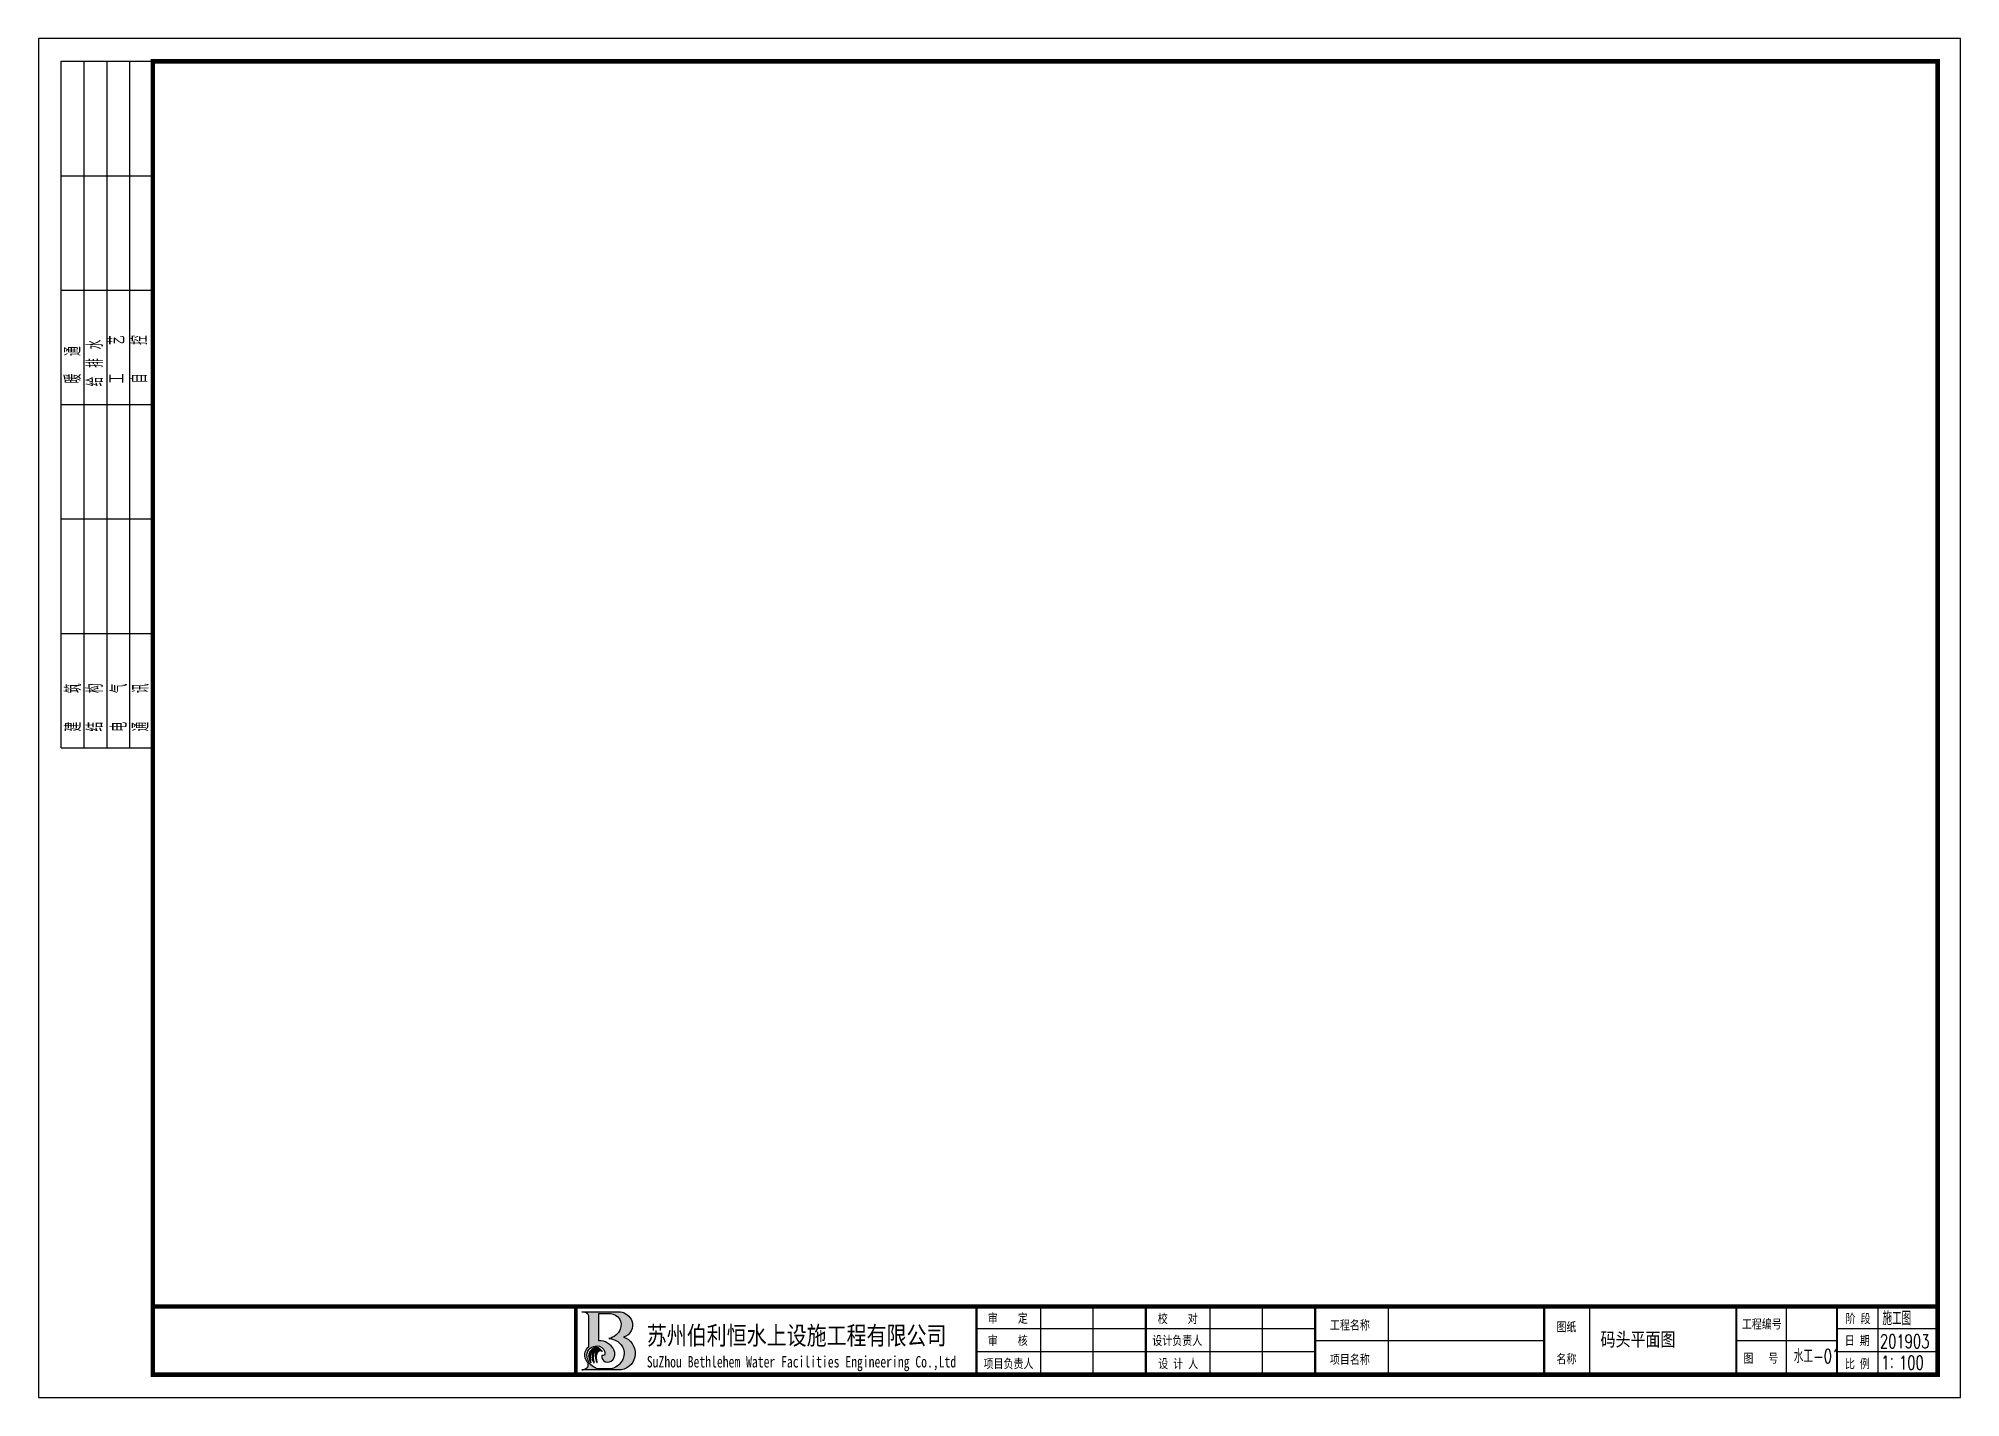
# Paper-space layout 'Layout1' of a CAD drawing. Header units: millimetres. Extents: x 428 to 848, y 19 to 316.
import ezdxf

# ---------------------------------------------------------------- set-up
doc = ezdxf.new("R2010")
doc.units = ezdxf.units.MM
doc.header["$LTSCALE"] = 1000
doc.layers.get('0').update_dxf_attribs({"linetype": 'CONTINUOUS'})
doc.styles.add('-宋体', font='', dxfattribs={"width": 0.8})
doc.styles.add('_TCH_DIM', font='SIMPLEX.shx', dxfattribs={"width": 0.7, "bigfont": 'GBCBIG.shx'})
doc.styles.get("Standard").update_dxf_attribs({"font": 'simplex.shx', "width": 0.7, "bigfont": 'gbcbig.shx'})
doc.styles.add('图框', font='')
doc.styles.get('-宋体').set_extended_font_data('SimSun')
doc.styles.get('图框').set_extended_font_data('SimSun')

# ---------------------------------------------------------------- blocks, each defined once
blk = doc.blocks.new('$TITLEBLK$00000095')
for p, q in [((-150, 20), (-150, 0)), ((-150, 20), (0, 20)), ((-125, 20), (-125, 0)), ((-100, 20), (-100, 0)), ((-75, 20), (-75, 0)), ((-75, 20), (-75, 0)), ((-50, 20), (-50, 0)), ((-25, 20), (-25, 0)), ((0, 20), (0, 0)), ((-150, 15), (-75, 15)), ((-75, 15), (0, 15)), ((-150, 10), (-75, 10)), ((-75, 10), (0, 10)), ((-150, 5), (-75, 5)), ((-75, 5), (0, 5))]:
    blk.add_line(p, q)
at = {"width": 0.8}
for s, p in [('建   筑', (-146.4452318465046, 15.64578023183276)), ('暖  通', (-70.34686098143357, 15.73349296477681)), ('结   构', (-146.4452318465046, 10.90928588684619)), ('给 排 水', (-71.02525893614438, 10.89833987765087)), ('电   气', (-146.4452318465046, 5.64651480590328)), ('工   艺', (-70.34686098143357, 6.131808068101236)), ('通   讯', (-146.4452318465046, 0.8792416992328072)), ('自   控', (-70.34686098143357, 1.240364493321977))]:
    blk.add_text(s, height=3.508514053963367, dxfattribs=at).set_placement(p)
blk = doc.blocks.new('$TITLEBLK$00000187')
h = blk.add_hatch(color=140)
h.dxf.hatch_style = 1
h.set_gradient(color1=(0, 191, 255), color2=(128, 223, 255), rotation=45, one_color=1, tint=0.2599999904632568, name='CURVED')
edge = h.paths.add_edge_path(flags=16)
edge.add_line((-292.5771084176507, 13.3663292748472), (-289.9785112223145, 13.3663292748472))
edge.add_arc((-290.1417817657322, 10.90882009796674), 2.462926841138312, -22.296473544458024, 86.19900271371648, ccw=False)
edge.add_arc((-291.0104409108184, 11.2045993785893), 3.379319874486034, 281.45030838112336, 338.6514092923384, ccw=False)
edge.add_arc((-290.4948323793488, 4.269920825782702), 3.625941491058005, 21.96959848820029, 87.54609051319659, ccw=False)
edge.add_arc((-290.5984853348419, 4.773909691064734), 3.569587507344369, -78.444058453901, 13.817564007195472, ccw=False)
edge.add_line((-289.8834091359631, 1.276679215047172), (-292.6655532872858, 1.276679215047185))
edge.add_arc((-291.9829317161959, 4.371049636957956), 3.168769558884565, 203.5321992515422, 257.5597341699624, ccw=False)
edge.add_arc((-291.6164668367504, 4.435459449186633), 3.531552519954333, 183.0121002599342, 202.1163010093026, ccw=False)
edge.add_arc((-293.3526729774111, 4.382006642460898), 1.795335337934401, 126.25063844407089, 184.2202255684397, ccw=False)
edge.add_arc((-292.8731261004625, 3.530089165436136), 2.768393721782168, 91.04486743705581, 123.82782010627821, ccw=False)
edge.add_arc((-292.9318979127908, 4.554738537424601), 1.743303733399935, 19.265161518895525, 89.72756642700972, ccw=False)
edge.add_arc((-292.1163482178518, 4.765689555766942), 0.9065245126046941, -31.583828511477293, 23.690329924615412, ccw=False)
edge.add_arc((-291.7286736312104, 4.706814007426734), 0.5664609137888563, 254.69452586055598, 312.7578110438428, ccw=False)
edge.add_arc((-290.6476928330827, 3.973662955755056), 1.244602003432976, 171.3688382115684, 245.4663872410162)
edge.add_arc((-290.6111855545169, 4.357137680387442), 1.613543127333009, 249.9457499571036, 315.5791615624652)
edge.add_arc((-291.1085847766128, 4.481741446149476), 2.072275319759475, 322.7630535725115, 387.1151785368048)
edge.add_arc((-292.3816821569343, 3.951991543494258), 3.448613410289595, 25.30847174945305, 93.24858141732287)
edge.add_line((-292.5771084176507, 7.395063286901838), (-292.5771084176507, 13.3663292748472))
edge = h.paths.add_edge_path()
edge.add_line((-296.2777859322294, 13.72765126191408), (-287.8475729005914, 13.72765126191408))
edge.add_arc((-288.3428870639399, 10.4511180910392), 3.313760060755308, 23.74312980109812, 81.40367372036178, ccw=False)
edge.add_arc((-287.8941792742898, 10.86623040646327), 2.743141781886628, -74.4412295199192, 19.576470099305027, ccw=False)
edge.add_arc((-288.3086593779123, 4.69325178699969), 3.713021343247786, -78.72491582649701, 71.95331098782941, ccw=False)
edge.add_line((-287.5826905866635, 1.051892588905347), (-296.2907611444269, 1.051892588905347))
edge.add_arc((-296.4454190716265, 3.123048979472265), 2.076922692021025, 274.2704797546612, 306.8789645968967)
edge.add_arc((-295.7230708638581, 2.168969891158079), 0.8802652589465262, 306.5377816799158, 402.3283582713652)
edge.add_arc((-293.0840216025768, 4.303803271739619), 2.51619503889194, 131.3508905550383, 217.7967720414107, ccw=False)
edge.add_line((-294.746392873024, 6.192654571587241), (-294.746392873024, 12.89467547834063))
edge.add_arc((-296.0050912110349, 12.28011512677938), 1.400716221017786, 26.02397629813622, 47.11778474186399)
edge.add_arc((-296.3109320784104, 11.63649685570134), 2.091417083613296, 52.98720850116144, 89.09190098368902)
h = blk.add_hatch(color=140)
h.dxf.hatch_style = 1
edge = h.paths.add_edge_path()
edge.add_spline(control_points=[(-291.8122917431234, 4.995891776129332), (-291.9365334270618, 5.140219390564301), (-292.1933800470262, 5.440692229293833), (-293.1625730552917, 4.731702277284957), (-293.1071134982611, 3.773720281420052), (-292.7334725922788, 2.070838347104471), (-293.7384441290907, 3.884851746786869), (-292.8864656370553, 5.458553786095484), (-293.6017970115091, 4.78598069412506), (-293.7035350335458, 4.092995289517408), (-293.7472161783115, 3.441449965584384), (-293.3975551258844, 2.25908664006255), (-294.1759051832431, 3.417184168100411), (-293.9936131649344, 4.21670378312032), (-293.8779311911147, 4.828794784877444), (-293.4819538764934, 5.412635805090192), (-294.2035455270734, 4.815568578188306), (-294.3560073025258, 4.168366807696843), (-294.3938865488857, 3.391626631833339), (-294.10780657688, 2.154848296296293), (-294.8129091388344, 3.654633069938209), (-294.7849069118373, 4.428714241704467), (-294.3626151303778, 5.389478249312744), (-293.5124014693301, 6.043974454647383), (-292.5772140613261, 5.898778096916301), (-292.0916789205515, 5.455060168400411), (-291.918942636335, 5.170375043602236), (-291.8122917431234, 4.995891776129334)], knot_values=[0, 0, 0, 0, 0.4973322466936059, 1.031553038557715, 2.89737753185662, 3.468844793642123, 5.018565430588675, 6.080860821138419, 6.444745401360426, 7.267534265475177, 8.15771609845666, 8.832192337495373, 9.476436999198866, 10.70950152345733, 11.41985509516734, 11.72328408585082, 12.05622679291542, 13.15854547077599, 14.03336220612897, 14.65841534899089, 15.67471975658804, 16.66368914902379, 17.45830251765355, 18.66009015028826, 19.6119134630835, 19.99547315849847, 20.60614106258451, 20.60614106258451, 20.60614106258451, 20.60614106258451], degree=3, periodic=0)
for p, q in [((-196, 0), (-196, 15)), ((-184.5, 0), (-184.5, 15)), ((-159, 0), (-159, 15)), ((-147.5, 0), (-147.5, 15)), ((-120, 0), (-120, 15)), ((-76, 0), (-76, 15)), ((-33, 0), (-33, 15)), ((-13, 0), (-13, 15)), ((0, 0), (0, 15)), ((-136, 10), (-210, 10)), ((0, 10), (-22, 10)), ((-136, 5), (-210, 5)), ((-136, 7.5), (-86, 7.5)), ((-44, 7.5), (-22, 7.5)), ((0, 5), (-22, 5))]:
    blk.add_line(p, q)
for points, const_width in [([(-297.5437091539561, 1.8e-15), (-297.5437091539561, 15), (0, 15)], 0.8), ([(-210, 0), (-210, 15)], 0.5), ([(-173, 0), (-173, 15)], 0.5), ([(-136, 0), (-136, 15)], 0.5), ([(-86, 0), (-86, 15)], 0.5), ([(-44, 0), (-44, 15)], 0.5), ([(-22, 0), (-22, 15)], 0.5)]:
    blk.add_lwpolyline(points, dxfattribs=dict(const_width=const_width))
at = {"color": 4}
blk.add_lwpolyline([(-296.2777859322294, 13.72765126191408), (-287.8475729005914, 13.72765126191408, -0.257037967433124), (-285.3096044337102, 11.7853602824738, -0.4349042082865747), (-287.15839549412, 8.223608779296182, -0.7720394471148101), (-287.5826905866635, 1.051892588905347), (-296.2907611444269, 1.051892588905347, 0.1432493088368091), (-295.1990025366811, 1.461708048162096, 0.444134210568865), (-295.0722926064043, 2.761721597805647, -0.396159605391922), (-294.746392873024, 6.192654571587241), (-294.746392873024, 12.89467547834063, 0.092299879725505), (-295.0519129928878, 13.30649576585644, 0.1588527406648082), (-296.2777859322294, 13.72765126191408, 1.739470141686683)], format="xyb", dxfattribs=at)
blk.add_lwpolyline([(-292.5771084176507, 13.3663292748472), (-289.9785112223145, 13.3663292748472, -0.5122516500219525), (-287.8630003996266, 9.974387590885804, -0.2549019194947771), (-290.3395851280773, 7.892537281819497, -0.294204550742342), (-287.1321977209086, 5.626438370981699, -0.425822695242165), (-289.8834091359631, 1.276679215047172), (-292.6655532872858, 1.276679215047185, -0.240205831314914), (-294.888173214585, 3.105872829807481, -0.0835514103458727), (-295.1431403745302, 4.249887470915335, -0.2584760125480577), (-294.4142882179075, 5.829833309151972, -0.1440262745423648), (-292.9236087738817, 6.298022563928113, -0.317518404455946), (-291.2862161461857, 5.129924968027311, -0.2459666846827103), (-291.344102836332, 4.29090143178482, -0.258912207773044), (-291.8781996020304, 4.160444214245541, 0.3350686767624164), (-291.1644851929717, 2.841426318072912, 0.2944744259878356), (-289.4587637425051, 3.227781496111152, 0.2884088851162411), (-289.2640689010243, 5.426244588328677, 0.3054449574198947), (-292.5771084176507, 7.395063286901838)], format="xyb", close=True, dxfattribs=at)
blk.add_spline([(-291.8122917431234, 4.995891776129332), (-292.2049615227122, 5.300467541195999), (-292.6753186576934, 5.047323441836843), (-292.9756014950894, 3.205871795491045), (-292.8879823008684, 2.641162504361384), (-293.3385682153838, 4.123928079481619), (-293.1643145077841, 5.171911594693917), (-293.4254724552484, 4.918415708436946), (-293.6878540414959, 4.13852945924588), (-293.6614997629662, 3.248732836600602), (-293.5523765322796, 2.583142368381848), (-293.9131029790087, 3.116945181008796), (-293.9714136956974, 4.348633663711934), (-293.7359800251388, 5.018877288367019), (-293.5928993355152, 5.286487811408788), (-293.8570428579168, 5.083685851702079), (-294.3393367535544, 4.092365769052823), (-294.3320553371178, 3.217577577072743), (-294.2431511053948, 2.598881383005024), (-294.6771564057594, 3.517940560654261), (-294.7111986700053, 4.50637161481491), (-294.3742035754324, 5.225979894002101), (-293.3872393953423, 5.911510049272978), (-292.4494693612793, 5.749990142285672), (-292.1605345567536, 5.498025825451133), (-291.8122917431234, 4.995891776129334)], degree=3, dxfattribs=at)
at = {"style": '图框'}
for s, height, width, p in [('审    定', 2, 0.8, (-207.531365217561, 11.34340636455505)), ('校    对', 2, 0.8, (-170.4313747680297, 11.2686493614587)), ('阶 段', 2, 0.8, (-20.12044315043613, 11.2686493614587)), ('苏州伯利恒水上设施工程有限公司', 4, 0.8, (-282.0610616814356, 6.561300452989144)), ('审    核', 2, 0.8, (-207.5501152175639, 6.480995526358811)), ('设计负责人', 2, 0.8, (-171.6182431588641, 6.480995526358811)), ('工程名称', 2, 0.8, (-132.8048416975289, 9.860372036195827)), ('图纸', 2, 0.8, (-83.30556735184871, 9.45833333333212)), ('工程编号', 2, 0.8, (-42.78990878892182, 10.08397326045599)), ('日 期', 2, 0.8, (-20.30807142730282, 6.480995526358811)), ('SuZhou Bethlehem Water Facilities Engineering Co.,Ltd ', 2.5, 0.75, (-282.0610616814356, 1.573680674666889)), ('项目名称', 2, 0.8, (-132.8048416975289, 2.360372036195827)), ('名称', 2, 0.8, (-83.30556735184871, 2.459874437470717)), ('图   号', 2, 0.8, (-42.45865878892255, 2.604806593788112)), ('项目负责人', 2, 0.8, (-208.4851296973502, 1.416950851864328)), ('设 计 人', 2, 0.8, (-170.331196973116, 1.416950851864328)), ('比 例', 2, 0.8, (-20.26974185912127, 1.416950851864328))]:
    blk.add_text(s, height=height, dxfattribs=dict(at, width=width)).set_placement(p)
for tag, p in [('审定人', (-193.6776593389244, 10.94936173182481)), ('校对', (-155.5138549694125, 10.91872793685928)), ('审核人', (-193.6776593389244, 6.026439947696531)), ('设计负责人', (-158.6352422545439, 6.230922946320334)), ('项目负责人', (-195.6929099414548, 1.1076086987444)), ('设计人', (-156.477813124505, 1.175260274190236))]:
    blk.add_attdef(tag, p, '', height=3)
for tag, p, style, width in [('工程名称', (-115.6586192739983, 9.527522961874809), '-宋体', 0.8), ('阶段', (-12.07458907405294, 10.81137337276806), '_TCH_DIM', 0.7), ('图名', (-73.66711747790396, 6.224973852993571), '-宋体', 0.8), ('日期', (-12.61375763340038, 5.803756828536279), '_TCH_DIM', 0.7), ('项目名称', (-115.6541020875551, 1.965872161461959), '-宋体', 0.8), ('图号', (-31.43685245621475, 2.546908703123336), '_TCH_DIM', 0.7), ('比例', (-12.34026205128976, 1.144672860042192), '_TCH_DIM', 0.7)]:
    blk.add_attdef(tag, p, '', height=3, dxfattribs=dict(style=style, width=width))

psp = doc.layouts.get("Layout1")

# ---------------------------------------------------------------- linework, layer by layer
psp.add_lwpolyline([(427.8084656323335, 18.79632898197769), (847.8084656323335, 18.79632898197769), (847.8084656323335, 315.7963289819777), (427.8084656323335, 315.7963289819777)], close=True)
at = {"const_width": 1}
psp.add_lwpolyline([(452.8084656323335, 23.79632898197769), (842.8084656323335, 23.79632898197769), (842.8084656323335, 310.7963289819777), (452.8084656323335, 310.7963289819777)], close=True, dxfattribs=at)
at = {"const_width": 0.8}
psp.add_lwpolyline([(842.8084656323335, 38.79632898197769), (452.8084656323335, 38.79632898197769)], dxfattribs=at)

# ---------------------------------------------------------------- block references
at = {"rotation": 90}
psp.add_blockref('$TITLEBLK$00000095', (452.8084656323335, 310.7963289819777), dxfattribs=at)
ref = psp.add_blockref('$TITLEBLK$00000187', (842.8084656323335, 23.79632898197769))
ref.add_attrib('图名', '码头平面图', (769.1413481544296, 30.02130283497127), dxfattribs={"color": 3, "height": 3, "style": '-宋体', "width": 0.8000000000000002})
ref.add_attrib('图号', '水工-01', (811.3716131761187, 26.34323768510103), dxfattribs={"color": 3, "height": 3, "style": '_TCH_DIM', "width": 0.6999999999999998})
ref.add_attrib('日期', '201903', (830.1947079989332, 29.60008581051397), dxfattribs={"color": 3, "height": 3, "style": '_TCH_DIM', "width": 0.6999999999999998})
ref.add_attrib('阶段', '施工图', (830.7338765582806, 34.60770235474575), dxfattribs={"color": 3, "height": 3, "style": '_TCH_DIM', "width": 0.6999999999999998})
ref.add_attrib('比例', '1：100', (830.4682035810438, 24.94100184201989), dxfattribs={"color": 3, "height": 3, "style": '_TCH_DIM', "width": 0.6999999999999998})

# ---------------------------------------------------------------- viewports
at = {"layer": '0', "view_target_point": (6, 4.5)}
psp.add_viewport(center=(647.8084656323335, 174.5483823531142), size=(390, 272.4958932577269), view_center_point=(47484.28903818982, 30311.55195417157), view_height=66973.44011167123, dxfattribs=at)

doc.saveas('drawing.dxf')
